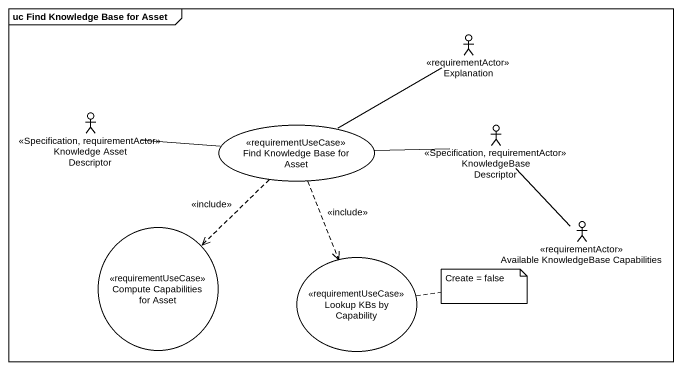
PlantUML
@startuml
mainframe uc Find Knowledge Base for Asset
actor Explanation <<requirementActor>>
actor "Knowledge Asset Descriptor" as Knowledge_Asset_Descriptor <<Specification, requirementActor>>
usecase "Find Knowledge Base for Asset" as Find_Knowledge_Base_for <<requirementUseCase>>
actor "KnowledgeBase Descriptor" as KnowledgeBase_Descriptor <<Specification, requirementActor>>
usecase "Compute Capabilities for Asset" as Compute_Capabilities_for <<requirementUseCase>>
actor "Available KnowledgeBase Capabilities" as Available_KnowledgeBase <<requirementActor>>
usecase "Lookup KBs by Capability" as Lookup_KBs_by_Capability <<requirementUseCase>>
Knowledge_Asset_Descriptor -right- Find_Knowledge_Base_for
Find_Knowledge_Base_for -right- Explanation
Find_Knowledge_Base_for -right- KnowledgeBase_Descriptor
Find_Knowledge_Base_for ..> Compute_Capabilities_for : <<include>>
Find_Knowledge_Base_for ..> Lookup_KBs_by_Capability : <<include>>
KnowledgeBase_Descriptor -- Available_KnowledgeBase
note right of Lookup_KBs_by_Capability : Create = false
@enduml
